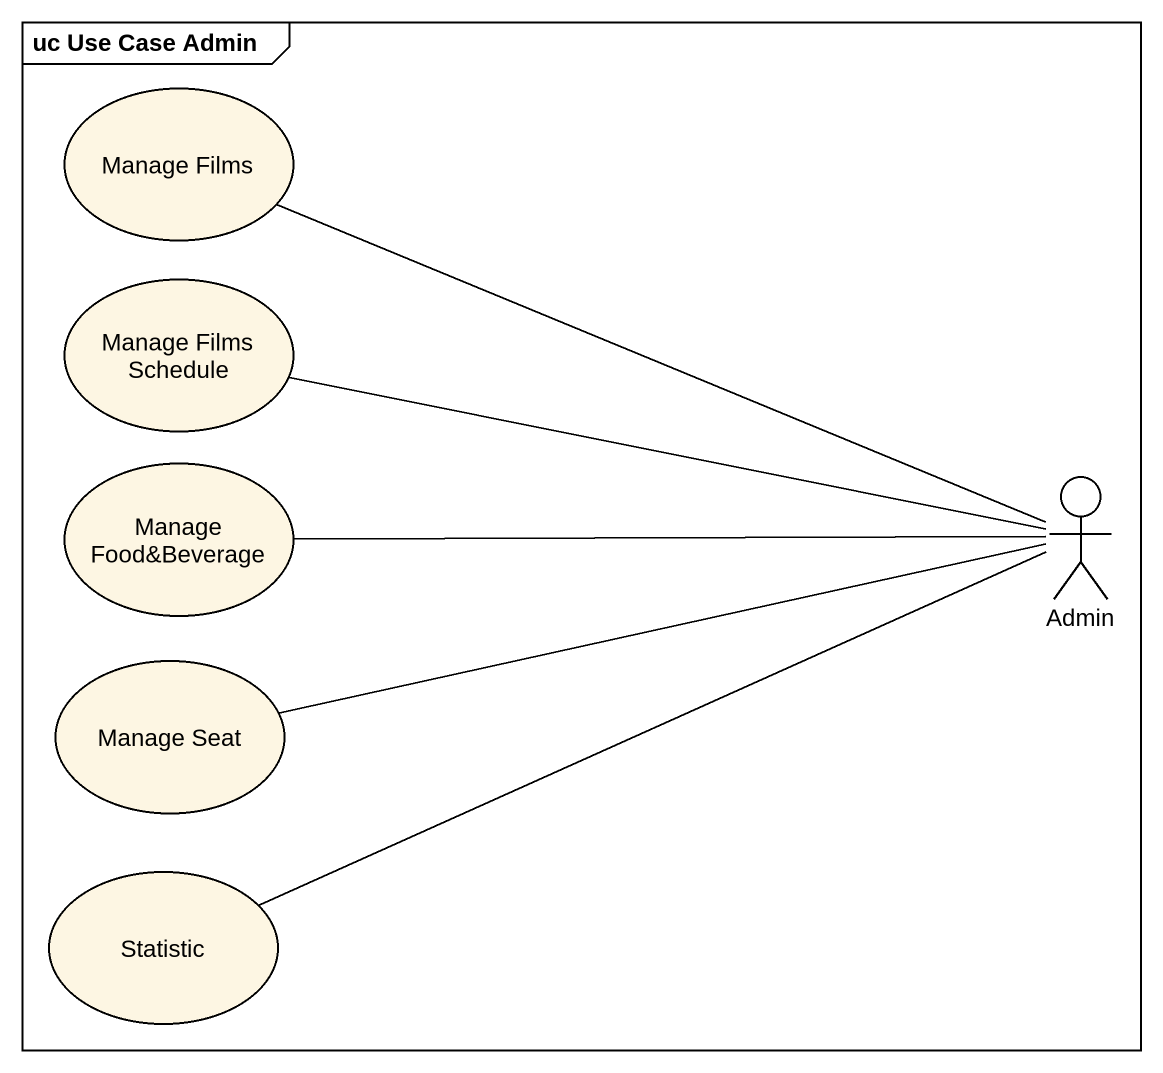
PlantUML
@startuml
mainframe uc Use Case Admin
usecase "Manage Films" as Manage_Films
usecase "Manage Films Schedule" as Manage_Films_Schedule
usecase "Manage Food&Beverage" as Manage_Food_Beverage
actor Admin
usecase "Manage Seat" as Manage_Seat
usecase Statistic
Admin -left- Manage_Films
Admin -left- Manage_Films_Schedule
Admin -left- Manage_Food_Beverage
Admin -left- Manage_Seat
Admin -left- Statistic
@enduml
